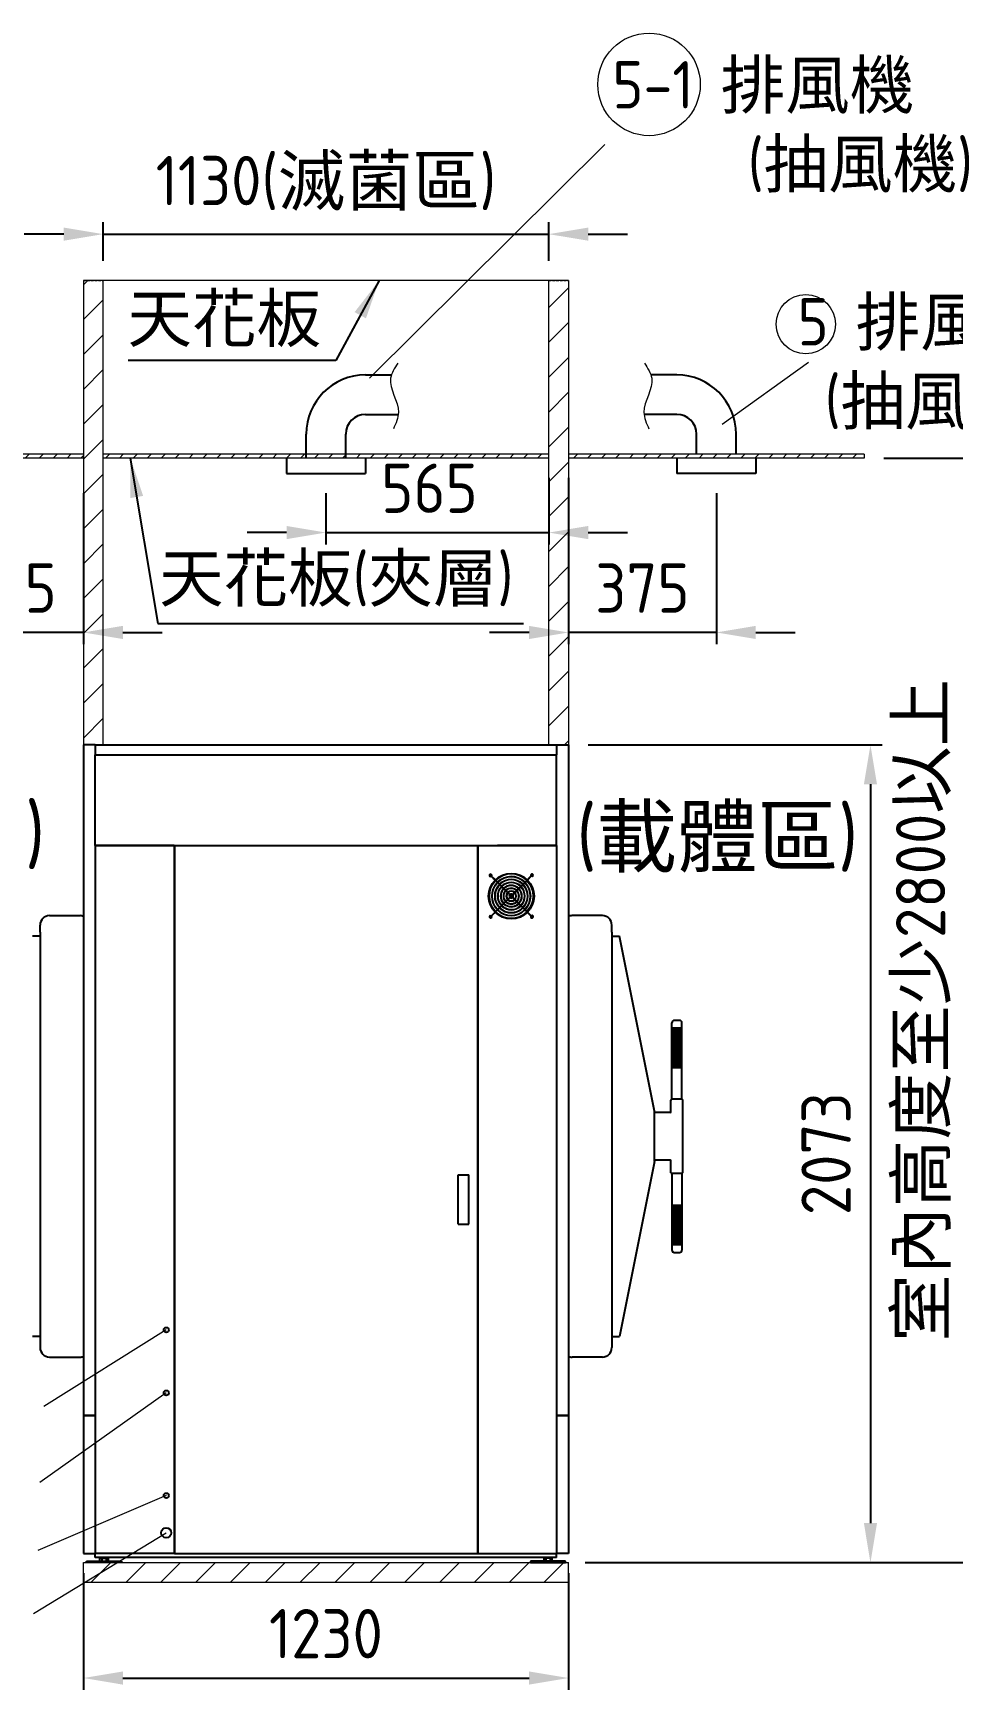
# Model space of a CAD drawing. Header units: millimetres. Extents: x 0 to 16115, y 0 to 11330.
# Drawn here: x 6203 to 8536, y 2862 to 7062 of the extents above; entities that cross this region are included whole.
import ezdxf

# ---------------------------------------------------------------- set-up
doc = ezdxf.new("R2010")
doc.units = ezdxf.units.MM
doc.header["$MEASUREMENT"] = 0
doc.linetypes.add('HIDDEN', pattern=[9.525, 6.35, -3.175])
doc.layers.get('0').update_dxf_attribs({"lineweight": 25})
for name, color, linetype, lineweight in [('D', 3, 'Continuous', 13), ('H', 2, 'HIDDEN', 15), ('S', 4, 'Continuous', 15)]:
    doc.layers.add(name, color=color, linetype=linetype, lineweight=lineweight)
doc.styles.get("Standard").update_dxf_attribs({"font": 'KAIU.TTF'})
doc.styles.add('STU25', font='isocp2.shx')
doc.dimstyles.new('STU25', dxfattribs={"dimscale": 50, "dimtxt": 2.5, "dimasz": 2, "dimexe": 0.6, "dimexo": 1, "dimgap": 1, "dimtad": 1, "dimdsep": 46, "dimtxsty": 'STU25', "dimcen": 2, "dimazin": 2, "dimtfac": 1, "dimtmove": 0, "dimatfit": 3, "dimfxl": 0, "dimtolj": 1, "dimtzin": 0, "dimarcsym": 0})
doc.dimstyles.new('STU25$7', dxfattribs={"dimscale": 50, "dimtxt": 2.5, "dimasz": 2, "dimexe": 1.25, "dimexo": 0.625, "dimgap": 1, "dimtad": 0, "dimdec": 4, "dimdsep": 46, "dimtxsty": 'STU25', "dimcen": 2.5, "dimazin": 2, "dimtfac": 1, "dimtdec": 4, "dimtmove": 0, "dimatfit": 3, "dimfxl": 0, "dimtolj": 1, "dimtzin": 0, "dimarcsym": 0})
pattern_1 = [(45, (5707.88, 20650.17), (-44.19417, 44.19417), [])]

# ---------------------------------------------------------------- blocks, each defined once
blk = doc.blocks.new('*D7')
at = {"layer": 'D', "color": 0, "lineweight": -2}
for p, q in [((8361, 5984.7), (8617.5, 5984.7)), ((8587.5, 3284.7), (8587.5, 5884.7)), ((7611, 3184.7), (8617.5, 3184.7))]:
    blk.add_line(p, q, dxfattribs=at)
at = {"layer": 'D', "color": 0}
for points in [[(8570.9, 5884.7), (8604.2, 5884.7), (8587.5, 5984.7)], [(8570.9, 3284.7), (8604.2, 3284.7), (8587.5, 3184.7)]]:
    blk.add_solid(points, dxfattribs=at)
at = {"layer": 'Defpoints', "color": 0}
for p in [(8311, 5984.7), (8587.5, 5984.7), (7561, 3184.7)]:
    blk.add_point(p, dxfattribs=at)
at = {"layer": 'D', "color": 0, "insert": (8461.2, 4584.7), "char_height": 125, "attachment_point": 5, "rotation": 90, "style": 'STU25'}
blk.add_mtext('\\A1;{\\f標楷體|b0|i0|c136|p65;室內高度至少}2800{\\f標楷體|b0|i0|c136|p65;以上}', dxfattribs=at)
blk = doc.blocks.new('*D8')
at = {"layer": 'D', "color": 0, "linetype": 'Continuous', "lineweight": -2}
for p, q in [((7561, 5934.7), (7561, 5512.7)), ((7936, 5895.6), (7936, 5512.7)), ((7461, 5542.7), (7361, 5542.7)), ((7936, 5542.7), (7561, 5542.7)), ((8036, 5542.7), (8136, 5542.7))]:
    blk.add_line(p, q, dxfattribs=at)
at = {"layer": 'D', "color": 0, "linetype": 'Continuous'}
for points in [[(7461, 5559.4), (7461, 5526), (7561, 5542.7)], [(8036, 5559.4), (8036, 5526), (7936, 5542.7)]]:
    blk.add_solid(points, dxfattribs=at)
at = {"layer": 'Defpoints', "color": 0, "linetype": 'Continuous'}
for p in [(7561, 5984.7), (7936, 5945.6), (7561, 5542.7)]:
    blk.add_point(p, dxfattribs=at)
at = {"layer": 'D', "color": 0, "linetype": 'Continuous', "insert": (7748.5, 5655.2), "char_height": 125, "attachment_point": 5, "style": 'STU25'}
blk.add_mtext('\\A1;375', dxfattribs=at)
blk = doc.blocks.new('*D10')
at = {"layer": 'D', "color": 0, "lineweight": -2}
for p, q in [((6331, 3157.7), (6331, 2862.1)), ((7561, 3157.7), (7561, 2862.1)), ((6431, 2892.1), (7461, 2892.1))]:
    blk.add_line(p, q, dxfattribs=at)
at = {"layer": 'D', "color": 0}
for points in [[(6431, 2908.8), (6431, 2875.4), (6331, 2892.1)], [(7461, 2908.8), (7461, 2875.4), (7561, 2892.1)]]:
    blk.add_solid(points, dxfattribs=at)
at = {"layer": 'Defpoints', "color": 0}
for p in [(6331, 3207.7), (7561, 3207.7), (7561, 2892.1)]:
    blk.add_point(p, dxfattribs=at)
at = {"layer": 'D', "color": 0, "insert": (6946, 3004.6), "char_height": 125, "attachment_point": 5, "style": 'STU25'}
blk.add_mtext('\\A1;1230', dxfattribs=at)
blk = doc.blocks.new('*D13')
at = {"layer": 'D', "color": 0, "lineweight": -2}
for p, q in [((7511, 5934.7), (7511, 5765.9)), ((6946, 5895.6), (6946, 5765.9)), ((6846, 5795.9), (6746, 5795.9)), ((6946, 5795.9), (7511, 5795.9)), ((7611, 5795.9), (7711, 5795.9))]:
    blk.add_line(p, q, dxfattribs=at)
at = {"layer": 'D', "color": 0}
for points in [[(6846, 5812.6), (6846, 5779.2), (6946, 5795.9)], [(7611, 5812.6), (7611, 5779.2), (7511, 5795.9)]]:
    blk.add_solid(points, dxfattribs=at)
at = {"layer": 'Defpoints', "color": 0}
for p in [(7511, 5984.7), (6946, 5945.6), (7511, 5795.9)]:
    blk.add_point(p, dxfattribs=at)
at = {"layer": 'D', "color": 0, "insert": (7208.4, 5908.4), "char_height": 125, "attachment_point": 5, "style": 'STU25'}
blk.add_mtext('\\A1;565', dxfattribs=at)
blk = doc.blocks.new('*D14')
at = {"layer": 'D', "color": 0, "lineweight": -2}
for p, q in [((6281, 6552.4), (6181, 6552.4)), ((6381, 6484.7), (6381, 6582.4)), ((6381, 6552.4), (7511, 6552.4)), ((7511, 6484.7), (7511, 6582.4)), ((7611, 6552.4), (7711, 6552.4))]:
    blk.add_line(p, q, dxfattribs=at)
at = {"layer": 'D', "color": 0}
for points in [[(6281, 6569.1), (6281, 6535.8), (6381, 6552.4)], [(7611, 6569.1), (7611, 6535.8), (7511, 6552.4)]]:
    blk.add_solid(points, dxfattribs=at)
at = {"layer": 'Defpoints', "color": 0}
for p in [(7511, 6552.4), (6381, 6434.7), (7511, 6434.7)]:
    blk.add_point(p, dxfattribs=at)
at = {"layer": 'D', "color": 0, "insert": (6946, 6681.2), "char_height": 125, "attachment_point": 5, "style": 'STU25'}
blk.add_mtext('\\A1;1130({\\f標楷體|b0|i0|c136|p65;滅菌區})', dxfattribs=at)
blk = doc.blocks.new('*D16')
at = {"layer": 'D', "color": 0, "lineweight": -2}
for p, q in [((7611, 5257.7), (8356.8, 5257.7)), ((8326.8, 5157.7), (8326.8, 3284.7)), ((7603.5, 3184.7), (8356.8, 3184.7))]:
    blk.add_line(p, q, dxfattribs=at)
at = {"layer": 'D', "color": 0}
for points in [[(8310.2, 5157.7), (8343.5, 5157.7), (8326.8, 5257.7)], [(8310.2, 3284.7), (8343.5, 3284.7), (8326.8, 3184.7)]]:
    blk.add_solid(points, dxfattribs=at)
at = {"layer": 'Defpoints', "color": 0}
for p in [(7561, 5257.7), (7553.5, 3184.7), (8326.8, 3184.7)]:
    blk.add_point(p, dxfattribs=at)
at = {"layer": 'D', "color": 0, "insert": (8214.3, 4221.2), "char_height": 125, "attachment_point": 5, "rotation": 90, "style": 'STU25'}
blk.add_mtext('\\A1;2073', dxfattribs=at)
blk = doc.blocks.new('*D17')
at = {"layer": 'D', "color": 0, "linetype": 'Continuous', "lineweight": -2}
for p, q in [((5956, 5895.6), (5956, 5512.7)), ((6331, 5895.6), (6331, 5512.7)), ((5856, 5542.7), (5756, 5542.7)), ((6331, 5542.7), (5956, 5542.7)), ((6431, 5542.7), (6531, 5542.7))]:
    blk.add_line(p, q, dxfattribs=at)
at = {"layer": 'D', "color": 0, "linetype": 'Continuous'}
for points in [[(5856, 5559.4), (5856, 5526), (5956, 5542.7)], [(6431, 5559.4), (6431, 5526), (6331, 5542.7)]]:
    blk.add_solid(points, dxfattribs=at)
at = {"layer": 'Defpoints', "color": 0, "linetype": 'Continuous'}
for p in [(5956, 5945.6), (6331, 5945.6), (5956, 5542.7)]:
    blk.add_point(p, dxfattribs=at)
at = {"layer": 'D', "color": 0, "linetype": 'Continuous', "insert": (6143.5, 5655.2), "char_height": 125, "attachment_point": 5, "style": 'STU25'}
blk.add_mtext('\\A1;375', dxfattribs=at)

msp = doc.modelspace()

# ---------------------------------------------------------------- hatches: boundary and pattern name
at = {"layer": 'H', "ltscale": 5}
h = msp.add_hatch(dxfattribs=at)
h.set_pattern_fill('ANSI31', color=256, scale=500, style=0)
h.set_pattern_definition(pattern_1)
h.paths.add_polyline_path([(6331.014, 5257.746), (6381.014, 5257.746), (6381.014, 6434.746), (6331.014, 6434.746)])
edge = h.paths.add_edge_path()
edge.add_line((6361.014, 5257.746), (6331.014, 5257.746))
h = msp.add_hatch(dxfattribs=at)
h.set_pattern_fill('ANSI31', color=256, scale=500, style=0)
h.set_pattern_definition(pattern_1)
h.paths.add_polyline_path([(7511.014, 5257.746), (7561.014, 5257.746), (7561.014, 6434.746), (7511.014, 6434.746)])
edge = h.paths.add_edge_path()
edge.add_line((7531.014, 5257.746), (7561.014, 5257.746))
at = {"layer": 'H'}
h = msp.add_hatch(dxfattribs=at)
h.set_pattern_fill('ANSI31', color=256, scale=200, style=0)
h.set_pattern_definition([(45, (224591.924, 24317.516), (-17.6776695, 17.6776695), [])])
h.paths.add_polyline_path([(6331.014, 5994.746), (5581.014, 5994.746), (5581.014, 5984.746), (6331.014, 5984.746)])
h = msp.add_hatch(dxfattribs=at)
h.set_pattern_fill('ANSI31', color=256, scale=200, style=0)
h.set_pattern_definition([(45, (5707.882, 20650.17), (-17.67767, 17.67767), [])])
h.paths.add_polyline_path([(7511.014, 5994.746), (6381.014, 5994.746), (6381.014, 5984.746), (7511.014, 5984.746)])
h = msp.add_hatch(dxfattribs=at)
h.set_pattern_fill('ANSI31', color=256, scale=200, style=0)
h.set_pattern_definition([(45, (224921.924, 24317.516), (-17.6776695, 17.6776695), [])])
h.paths.add_polyline_path([(7561.014, 5994.746), (8311.014, 5994.746), (8311.014, 5984.746), (7561.014, 5984.746)])
at = {"layer": 'H', "ltscale": 5}
h = msp.add_hatch(dxfattribs=at)
h.set_pattern_fill('ANSI31', color=256, scale=500, style=0)
h.set_pattern_definition([(45, (224522.61, 11472.82), (-44.194174, 44.194174), [])])
h.paths.add_polyline_path([(7561.014, 3134.746), (7561.014, 3184.746), (6331.015, 3184.746), (6331.015, 3134.746)])

# ---------------------------------------------------------------- linework, layer by layer
at = {"linetype": 'Continuous'}
for p, q in [((7046.014, 6195.494), (7111.935, 6195.494)), ((7836.014, 6195.494), (7770.094, 6195.494)), ((7046.014, 6095.494), (7129.309, 6095.494)), ((7836.014, 6095.494), (7752.72, 6095.494)), ((6896.014, 5984.746), (6896.014, 6045.494)), ((6996.014, 5984.746), (6996.014, 6045.494)), ((7886.014, 5994.746), (7886.014, 6045.494)), ((7986.014, 5994.746), (7986.014, 6045.494)), ((6846.014, 5984.746), (6846.014, 5945.603)), ((7046.014, 5984.746), (7046.014, 5945.603)), ((7836.014, 5984.746), (7836.014, 5945.603)), ((8036.014, 5984.746), (8036.014, 5945.603)), ((6846.014, 5945.603), (7046.014, 5945.603)), ((8036.014, 5945.603), (7836.014, 5945.603))]:
    msp.add_line(p, q, dxfattribs=at)
for p, q in [((6331.014, 5257.746), (6331.014, 3557.746)), ((6361.014, 5257.746), (6331.014, 5257.746)), ((6361.014, 5257.746), (7531.014, 5257.746)), ((6361.014, 5257.746), (6361.014, 5232.746)), ((7531.014, 5257.746), (7531.014, 5232.746)), ((7531.014, 5257.746), (7561.014, 5257.746)), ((7561.014, 5257.746), (7561.014, 3557.746)), ((6361.014, 5232.746), (7531.014, 5232.746)), ((6361.014, 5002.746), (6361.014, 5232.746)), ((7531.014, 5002.746), (7531.014, 5232.746)), ((6361.014, 5002.746), (6361.014, 3207.746)), ((6561.014, 5002.746), (6361.014, 5002.746)), ((6361.014, 5002.746), (7531.014, 5002.746)), ((6561.014, 5002.746), (6561.014, 3207.746)), ((6562.014, 5002.746), (6562.014, 3207.746)), ((6562.014, 5002.746), (7330.014, 5002.746)), ((7330.014, 5002.746), (7330.014, 3207.746)), ((7331.014, 5002.746), (7331.014, 3207.746)), ((7331.014, 5002.746), (7531.014, 5002.746)), ((7531.014, 5002.746), (7381.014, 5002.746)), ((7531.014, 5002.746), (7531.014, 3207.746)), ((6221.014, 4782.746), (6221.014, 4800.746)), ((6245.014, 4824.746), (6322.014, 4824.746)), ((7647.014, 4824.746), (7570.014, 4824.746)), ((7671.014, 4782.746), (7671.014, 4800.746)), ((6221.014, 4772.746), (6202.014, 4772.746)), ((6221.014, 4782.746), (6221.014, 3729.746)), ((7671.014, 4782.746), (7671.014, 3729.746)), ((7671.014, 4772.746), (7690.014, 4772.746)), ((7779.014, 4329.246), (7690.014, 4772.746)), ((7823.314, 4359.352), (7823.314, 4553.352)), ((7838.291, 4539.352), (7823.314, 4524.375)), ((7840.291, 4539.352), (7823.314, 4522.375)), ((7848.714, 4539.352), (7823.314, 4539.352)), ((7836.291, 4539.352), (7823.314, 4526.375)), ((7832.291, 4539.352), (7823.314, 4530.375)), ((7834.291, 4539.352), (7823.314, 4528.375)), ((7848.291, 4539.352), (7823.314, 4514.375)), ((7842.291, 4539.352), (7823.314, 4520.375)), ((7844.291, 4539.352), (7823.314, 4518.375)), ((7846.291, 4539.352), (7823.314, 4516.375)), ((7828.291, 4539.352), (7823.314, 4534.375)), ((7826.291, 4539.352), (7823.314, 4536.375)), ((7824.291, 4539.352), (7823.314, 4538.375)), ((7830.291, 4539.352), (7823.314, 4532.375)), ((7848.714, 4513.539), (7823.314, 4538.939)), ((7848.714, 4537.775), (7823.314, 4512.375)), ((7848.714, 4511.539), (7823.314, 4536.939)), ((7848.714, 4515.539), (7824.9, 4539.352)), ((7848.714, 4517.539), (7826.9, 4539.352)), ((7848.714, 4519.539), (7828.9, 4539.352)), ((7842.714, 4559.352), (7829.314, 4559.352)), ((7848.714, 4521.539), (7830.9, 4539.352)), ((7848.714, 4523.539), (7832.9, 4539.352)), ((7848.714, 4525.539), (7834.9, 4539.352)), ((7848.714, 4527.539), (7836.9, 4539.352)), ((7848.714, 4529.539), (7838.9, 4539.352)), ((7848.714, 4531.539), (7840.9, 4539.352)), ((7848.714, 4533.539), (7842.9, 4539.352)), ((7848.714, 4535.539), (7844.9, 4539.352)), ((7848.714, 4537.539), (7846.9, 4539.352)), ((7848.714, 4359.352), (7848.714, 4553.352)), ((7848.714, 4535.775), (7823.314, 4510.375)), ((7848.714, 4509.539), (7823.314, 4534.939)), ((7848.714, 4533.775), (7823.314, 4508.375)), ((7848.714, 4507.539), (7823.314, 4532.939)), ((7848.714, 4531.775), (7823.314, 4506.375)), ((7848.714, 4505.539), (7823.314, 4530.939)), ((7848.714, 4529.775), (7823.314, 4504.375)), ((7848.714, 4503.539), (7823.314, 4528.939)), ((7848.714, 4527.775), (7823.314, 4502.375)), ((7848.714, 4501.539), (7823.314, 4526.939)), ((7848.714, 4525.775), (7823.314, 4500.375)), ((7848.714, 4499.539), (7823.314, 4524.939)), ((7848.714, 4523.775), (7823.314, 4498.375)), ((7848.714, 4497.539), (7823.314, 4522.939)), ((7848.714, 4521.775), (7823.314, 4496.375)), ((7848.714, 4495.539), (7823.314, 4520.939)), ((7848.714, 4519.775), (7823.314, 4494.375)), ((7848.714, 4493.539), (7823.314, 4518.939)), ((7848.714, 4517.775), (7823.314, 4492.375)), ((7848.714, 4491.539), (7823.314, 4516.939)), ((7848.714, 4515.775), (7823.314, 4490.375)), ((7848.714, 4489.539), (7823.314, 4514.939)), ((7848.714, 4513.775), (7823.314, 4488.375)), ((7848.714, 4487.539), (7823.314, 4512.939)), ((7848.714, 4511.775), (7823.314, 4486.375)), ((7848.714, 4485.539), (7823.314, 4510.939)), ((7848.714, 4509.775), (7823.314, 4484.375)), ((7848.714, 4483.539), (7823.314, 4508.939)), ((7848.714, 4507.775), (7823.314, 4482.375)), ((7848.714, 4481.539), (7823.314, 4506.939)), ((7848.714, 4505.775), (7823.314, 4480.375)), ((7848.714, 4479.539), (7823.314, 4504.939)), ((7848.714, 4503.775), (7823.314, 4478.375)), ((7848.714, 4477.539), (7823.314, 4502.939)), ((7848.714, 4501.775), (7823.314, 4476.375)), ((7848.714, 4475.539), (7823.314, 4500.939)), ((7848.714, 4499.775), (7823.314, 4474.375)), ((7848.714, 4473.539), (7823.314, 4498.939)), ((7848.714, 4497.775), (7823.314, 4472.375)), ((7848.714, 4471.539), (7823.314, 4496.939)), ((7848.714, 4495.775), (7823.314, 4470.375)), ((7848.714, 4469.539), (7823.314, 4494.939)), ((7848.714, 4493.775), (7823.314, 4468.375)), ((7848.714, 4467.539), (7823.314, 4492.939)), ((7848.714, 4491.775), (7823.314, 4466.375)), ((7848.714, 4465.539), (7823.314, 4490.939)), ((7848.714, 4489.775), (7823.314, 4464.375)), ((7848.714, 4463.539), (7823.314, 4488.939)), ((7848.714, 4487.775), (7823.314, 4462.375)), ((7848.714, 4461.539), (7823.314, 4486.939)), ((7848.714, 4485.775), (7823.314, 4460.375)), ((7848.714, 4459.539), (7823.314, 4484.939)), ((7848.714, 4483.775), (7823.314, 4458.375)), ((7848.714, 4457.539), (7823.314, 4482.939)), ((7848.714, 4481.775), (7823.314, 4456.375)), ((7848.714, 4455.539), (7823.314, 4480.939)), ((7848.714, 4479.775), (7823.314, 4454.375)), ((7848.714, 4453.539), (7823.314, 4478.939)), ((7848.714, 4477.775), (7823.314, 4452.375)), ((7848.714, 4451.539), (7823.314, 4476.939)), ((7848.714, 4475.775), (7823.314, 4450.375)), ((7848.714, 4449.539), (7823.314, 4474.939)), ((7848.714, 4473.775), (7823.314, 4448.375)), ((7848.714, 4447.539), (7823.314, 4472.939)), ((7848.714, 4471.775), (7823.314, 4446.375)), ((7848.714, 4445.539), (7823.314, 4470.939)), ((7848.714, 4469.775), (7823.314, 4444.375)), ((7848.714, 4443.539), (7823.314, 4468.939)), ((7848.714, 4467.775), (7823.314, 4442.375)), ((7848.714, 4441.539), (7823.314, 4466.939)), ((7848.714, 4465.775), (7823.314, 4440.375)), ((7848.714, 4439.539), (7823.314, 4464.939)), ((7846.9, 4439.352), (7823.314, 4462.939)), ((7844.9, 4439.352), (7823.314, 4460.939)), ((7842.9, 4439.352), (7823.314, 4458.939)), ((7840.9, 4439.352), (7823.314, 4456.939)), ((7838.9, 4439.352), (7823.314, 4454.939)), ((7836.9, 4439.352), (7823.314, 4452.939)), ((7848.714, 4463.775), (7824.291, 4439.352)), ((7848.714, 4461.775), (7826.291, 4439.352)), ((7848.714, 4459.775), (7828.291, 4439.352)), ((7848.714, 4457.775), (7830.291, 4439.352)), ((7848.714, 4455.775), (7832.291, 4439.352)), ((7848.714, 4453.775), (7834.291, 4439.352)), ((7834.9, 4439.352), (7823.314, 4450.939)), ((7832.9, 4439.352), (7823.314, 4448.939)), ((7830.9, 4439.352), (7823.314, 4446.939)), ((7828.9, 4439.352), (7823.314, 4444.939)), ((7826.9, 4439.352), (7823.314, 4442.939)), ((7824.9, 4439.352), (7823.314, 4440.939)), ((7848.714, 4439.352), (7823.314, 4439.352)), ((7848.714, 4451.775), (7836.291, 4439.352)), ((7848.714, 4449.775), (7838.291, 4439.352)), ((7848.714, 4447.775), (7840.291, 4439.352)), ((7848.714, 4445.775), (7842.291, 4439.352)), ((7848.714, 4443.775), (7844.291, 4439.352)), ((7848.714, 4441.775), (7846.291, 4439.352)), ((7779.014, 4201.246), (7779.014, 4329.246)), ((7821.014, 4327.746), (7821.014, 4357.352)), ((7849.014, 4359.352), (7823.014, 4359.352)), ((7851.014, 4173.14), (7851.014, 4357.352)), ((7819.014, 4325.746), (7779.014, 4325.746)), ((7779.014, 4201.246), (7690.014, 3757.746)), ((7819.014, 4204.746), (7779.014, 4204.746)), ((7821.014, 4173.14), (7821.014, 4202.746)), ((7281.014, 4042.746), (7281.014, 4167.746)), ((7281.014, 4167.746), (7308.014, 4167.746)), ((7308.014, 4042.746), (7308.014, 4167.746)), ((7849.014, 4171.14), (7823.014, 4171.14)), ((7823.314, 4171.14), (7823.314, 3977.14)), ((7848.714, 4171.14), (7848.714, 3977.14)), ((7823.314, 4078.717), (7835.736, 4091.14)), ((7823.314, 4080.717), (7833.736, 4091.14)), ((7823.314, 4082.717), (7831.736, 4091.14)), ((7823.314, 4091.14), (7848.714, 4091.14)), ((7823.314, 4066.717), (7847.736, 4091.14)), ((7823.314, 4068.717), (7845.736, 4091.14)), ((7823.314, 4070.717), (7843.736, 4091.14)), ((7823.314, 4072.717), (7841.736, 4091.14)), ((7823.314, 4074.717), (7839.736, 4091.14)), ((7823.314, 4076.717), (7837.736, 4091.14)), ((7823.314, 4088.717), (7825.736, 4091.14)), ((7823.314, 4084.717), (7829.736, 4091.14)), ((7823.314, 4086.717), (7827.736, 4091.14)), ((7823.314, 4090.953), (7848.714, 4065.553)), ((7823.314, 4064.717), (7848.714, 4090.117)), ((7823.314, 4088.953), (7848.714, 4063.553)), ((7823.314, 4062.717), (7848.714, 4088.117)), ((7823.314, 4086.953), (7848.714, 4061.553)), ((7823.314, 4060.717), (7848.714, 4086.117)), ((7823.314, 4084.953), (7848.714, 4059.553)), ((7823.314, 4058.717), (7848.714, 4084.117)), ((7823.314, 4082.953), (7848.714, 4057.553)), ((7823.314, 4056.717), (7848.714, 4082.117)), ((7823.314, 4080.953), (7848.714, 4055.553)), ((7823.314, 4054.717), (7848.714, 4080.117)), ((7823.314, 4078.953), (7848.714, 4053.553)), ((7823.314, 4052.717), (7848.714, 4078.117)), ((7823.314, 4076.953), (7848.714, 4051.553)), ((7823.314, 4050.717), (7848.714, 4076.117)), ((7823.314, 4074.953), (7848.714, 4049.553)), ((7823.314, 4048.717), (7848.714, 4074.117)), ((7825.127, 4091.14), (7848.714, 4067.553)), ((7827.127, 4091.14), (7848.714, 4069.553)), ((7829.127, 4091.14), (7848.714, 4071.553)), ((7831.127, 4091.14), (7848.714, 4073.553)), ((7833.127, 4091.14), (7848.714, 4075.553)), ((7835.127, 4091.14), (7848.714, 4077.553)), ((7837.127, 4091.14), (7848.714, 4079.553)), ((7839.127, 4091.14), (7848.714, 4081.553)), ((7841.127, 4091.14), (7848.714, 4083.553)), ((7843.127, 4091.14), (7848.714, 4085.553)), ((7845.127, 4091.14), (7848.714, 4087.553)), ((7847.127, 4091.14), (7848.714, 4089.553)), ((7281.014, 4042.746), (7308.014, 4042.746)), ((7823.314, 4072.953), (7848.714, 4047.553)), ((7823.314, 4046.717), (7848.714, 4072.117)), ((7823.314, 4070.953), (7848.714, 4045.553)), ((7823.314, 4044.717), (7848.714, 4070.117)), ((7823.314, 4068.953), (7848.714, 4043.553)), ((7823.314, 4042.717), (7848.714, 4068.117)), ((7823.314, 4066.953), (7848.714, 4041.553)), ((7823.314, 4040.717), (7848.714, 4066.117)), ((7823.314, 4064.953), (7848.714, 4039.553)), ((7823.314, 4038.717), (7848.714, 4064.117)), ((7823.314, 4062.953), (7848.714, 4037.553)), ((7823.314, 4036.717), (7848.714, 4062.117)), ((7823.314, 4060.953), (7848.714, 4035.553)), ((7823.314, 4034.717), (7848.714, 4060.117)), ((7823.314, 4058.953), (7848.714, 4033.553)), ((7823.314, 4032.717), (7848.714, 4058.117)), ((7823.314, 4056.953), (7848.714, 4031.553)), ((7823.314, 4030.717), (7848.714, 4056.117)), ((7823.314, 4054.953), (7848.714, 4029.553)), ((7823.314, 4028.717), (7848.714, 4054.117)), ((7823.314, 4052.953), (7848.714, 4027.553)), ((7823.314, 4026.717), (7848.714, 4052.117)), ((7823.314, 4050.953), (7848.714, 4025.553)), ((7823.314, 4024.717), (7848.714, 4050.117)), ((7823.314, 4048.953), (7848.714, 4023.553)), ((7823.314, 4022.717), (7848.714, 4048.117)), ((7823.314, 4046.953), (7848.714, 4021.553)), ((7823.314, 4020.717), (7848.714, 4046.117)), ((7823.314, 4044.953), (7848.714, 4019.553)), ((7823.314, 4018.717), (7848.714, 4044.117)), ((7823.314, 4042.953), (7848.714, 4017.553)), ((7823.314, 4016.717), (7848.714, 4042.117)), ((7823.314, 4040.953), (7848.714, 4015.553)), ((7823.314, 4014.717), (7848.714, 4040.117)), ((7823.314, 4038.953), (7848.714, 4013.553)), ((7823.314, 4012.717), (7848.714, 4038.117)), ((7823.314, 4036.953), (7848.714, 4011.553)), ((7823.314, 4010.717), (7848.714, 4036.117)), ((7823.314, 4034.953), (7848.714, 4009.553)), ((7823.314, 4008.717), (7848.714, 4034.117)), ((7823.314, 4032.953), (7848.714, 4007.553)), ((7823.314, 4006.717), (7848.714, 4032.117)), ((7823.314, 4030.953), (7848.714, 4005.553)), ((7823.314, 4004.717), (7848.714, 4030.117)), ((7823.314, 4028.953), (7848.714, 4003.553)), ((7823.314, 4002.717), (7848.714, 4028.117)), ((7823.314, 4026.953), (7848.714, 4001.553)), ((7823.314, 4000.717), (7848.714, 4026.117)), ((7823.314, 4024.953), (7848.714, 3999.553)), ((7823.314, 3998.717), (7848.714, 4024.117)), ((7823.314, 4022.953), (7848.714, 3997.553)), ((7823.314, 3996.717), (7848.714, 4022.117)), ((7823.314, 4020.953), (7848.714, 3995.553)), ((7823.314, 3994.717), (7848.714, 4020.117)), ((7823.314, 4018.953), (7848.714, 3993.553)), ((7823.314, 3992.717), (7848.714, 4018.117)), ((7823.314, 4016.953), (7848.714, 3991.553)), ((7823.314, 4014.953), (7847.127, 3991.14)), ((7823.314, 4012.953), (7845.127, 3991.14)), ((7823.314, 4010.953), (7843.127, 3991.14)), ((7823.314, 4008.953), (7841.127, 3991.14)), ((7823.314, 4006.953), (7839.127, 3991.14)), ((7823.314, 4004.953), (7837.127, 3991.14)), ((7823.314, 4002.953), (7835.127, 3991.14)), ((7823.314, 4000.953), (7833.127, 3991.14)), ((7823.314, 3998.953), (7831.127, 3991.14)), ((7823.314, 3996.953), (7829.127, 3991.14)), ((7823.314, 3994.953), (7827.127, 3991.14)), ((7823.314, 3992.953), (7825.127, 3991.14)), ((7823.314, 3991.14), (7848.714, 3991.14)), ((7823.736, 3991.14), (7848.714, 4016.117)), ((7825.736, 3991.14), (7848.714, 4014.117)), ((7827.736, 3991.14), (7848.714, 4012.117)), ((7829.736, 3991.14), (7848.714, 4010.117)), ((7831.736, 3991.14), (7848.714, 4008.117)), ((7833.736, 3991.14), (7848.714, 4006.117)), ((7835.736, 3991.14), (7848.714, 4004.117)), ((7837.736, 3991.14), (7848.714, 4002.117)), ((7839.736, 3991.14), (7848.714, 4000.117)), ((7841.736, 3991.14), (7848.714, 3998.117)), ((7843.736, 3991.14), (7848.714, 3996.117)), ((7845.736, 3991.14), (7848.714, 3994.117)), ((7847.736, 3991.14), (7848.714, 3992.117)), ((7829.314, 3971.14), (7842.714, 3971.14)), ((6221.014, 3757.746), (6202.014, 3757.746)), ((7671.014, 3757.746), (7690.014, 3757.746)), ((6245.014, 3705.746), (6322.014, 3705.746)), ((7647.014, 3705.746), (7570.014, 3705.746)), ((6331.014, 3557.746), (6361.014, 3557.746)), ((6331.014, 3557.746), (6331.014, 3207.746)), ((6361.014, 3557.746), (6331.014, 3557.746)), ((7561.014, 3557.746), (7531.014, 3557.746)), ((7531.014, 3557.746), (7561.014, 3557.746)), ((7561.014, 3557.746), (7561.014, 3207.746)), ((6331.014, 3207.746), (6361.014, 3207.746)), ((6361.014, 3197.746), (6361.014, 3207.746)), ((6561.014, 3207.746), (6361.014, 3207.746)), ((7531.014, 3197.746), (6361.014, 3197.746)), ((6372.618, 3195.746), (6393.403, 3195.746)), ((6372.618, 3188.746), (6372.618, 3195.746)), ((6377.814, 3195.746), (6377.814, 3197.746)), ((6377.814, 3195.746), (6377.814, 3188.746)), ((6388.207, 3195.746), (6388.207, 3197.746)), ((6388.207, 3195.746), (6388.207, 3188.746)), ((6393.403, 3195.746), (6393.403, 3188.746)), ((6562.014, 3207.746), (7330.014, 3207.746)), ((7331.014, 3207.746), (7531.014, 3207.746)), ((7498.626, 3195.746), (7498.626, 3188.746)), ((7519.411, 3195.746), (7498.626, 3195.746)), ((7503.822, 3195.746), (7503.822, 3197.746)), ((7503.822, 3195.746), (7503.822, 3188.746)), ((7514.214, 3195.746), (7514.214, 3197.746)), ((7514.214, 3195.746), (7514.214, 3188.746)), ((7519.411, 3188.746), (7519.411, 3195.746)), ((7531.014, 3197.746), (7531.014, 3207.746)), ((7561.014, 3207.746), (7531.014, 3207.746)), ((6338.511, 3188.746), (6427.511, 3188.746)), ((6338.511, 3184.746), (6338.511, 3188.746)), ((6427.511, 3184.746), (6338.511, 3184.746)), ((6427.511, 3188.746), (6427.511, 3184.746)), ((7464.518, 3188.746), (7464.518, 3184.746)), ((7553.518, 3188.746), (7464.518, 3188.746)), ((7464.518, 3184.746), (7553.518, 3184.746)), ((7553.518, 3184.746), (7553.518, 3188.746))]:
    msp.add_line(p, q)
at = {"lineweight": 15}
for p, q in [((7365.547, 4923.626), (7363.669, 4924.296)), ((7367.205, 4927.247), (7365.794, 4925.836)), ((7369.318, 4921.872), (7366.679, 4924.51)), ((7366.816, 4922.52), (7366.679, 4924.51)), ((7366.816, 4922.52), (7369.455, 4919.882)), ((7369.455, 4919.882), (7369.318, 4921.872)), ((7370.205, 4919.137), (7373.156, 4916.203)), ((7373.23, 4917.978), (7370.281, 4920.909)), ((7413.001, 4878.212), (7373.983, 4917.23)), ((7374.119, 4915.24), (7413.137, 4876.222)), ((7456.768, 4916.504), (7417.75, 4877.486)), ((7419.671, 4876.949), (7458.689, 4915.967)), ((7460.625, 4920.379), (7457.692, 4917.428)), ((7459.473, 4916.755), (7462.406, 4919.706)), ((7464.048, 4923.807), (7461.409, 4921.167)), ((7463.331, 4920.631), (7461.409, 4921.167)), ((7463.331, 4920.631), (7465.969, 4923.271)), ((7465.969, 4923.271), (7464.048, 4923.807)), ((7466.084, 4926.451), (7464.824, 4924.905)), ((7468.34, 4924.595), (7469.75, 4923.185)), ((7457.997, 4833.518), (7418.979, 4872.536)), ((7372.311, 4831.739), (7369.378, 4828.788)), ((7371.15, 4828.712), (7374.084, 4831.663)), ((7412.074, 4871.507), (7373.056, 4832.489)), ((7375.046, 4832.626), (7414.064, 4871.644)), ((7418.442, 4870.615), (7457.46, 4831.597)), ((7458.249, 4830.812), (7461.2, 4827.879)), ((7461.873, 4829.66), (7458.922, 4832.594)), ((7368.415, 4827.825), (7365.776, 4825.185)), ((7367.766, 4825.322), (7370.405, 4827.962)), ((7462.125, 4826.955), (7464.764, 4824.317)), ((7465.301, 4826.238), (7462.661, 4828.877))]:
    msp.add_line(p, q, dxfattribs=at)
at = {"lineweight": 15, "flags": 128}
for points in [[(7370.282, 4920.909), (7369.797, 4921.393), (7369.318, 4921.872)], [(7369.455, 4919.882), (7369.881, 4919.458), (7370.207, 4919.135)], [(7370.205, 4919.137), (7370.044, 4919.367), (7369.913, 4919.698), (7369.833, 4920.078), (7369.815, 4920.45), (7369.862, 4920.756), (7369.968, 4920.951), (7370.115, 4921.005), (7370.281, 4920.909)], [(7373.156, 4916.203), (7372.995, 4916.434), (7372.865, 4916.765), (7372.784, 4917.145), (7372.766, 4917.516), (7372.813, 4917.823), (7372.919, 4918.018), (7373.066, 4918.071), (7373.23, 4917.978)], [(7373.156, 4916.203), (7373.641, 4915.719), (7374.119, 4915.24)], [(7373.983, 4917.23), (7373.557, 4917.654), (7373.231, 4917.977)], [(7374.119, 4915.24), (7374.114, 4915.316), (7374.099, 4915.532), (7374.077, 4915.854), (7374.051, 4916.235), (7374.025, 4916.616), (7374.003, 4916.939), (7373.988, 4917.155), (7373.983, 4917.23), (7373.983, 4917.23)], [(7457.692, 4917.428), (7457.237, 4916.972), (7456.768, 4916.504)], [(7458.689, 4915.967), (7458.616, 4915.987), (7458.408, 4916.046), (7458.096, 4916.133), (7457.729, 4916.235), (7457.361, 4916.338), (7457.049, 4916.425), (7456.841, 4916.483), (7456.768, 4916.504), (7456.768, 4916.504)], [(7459.473, 4916.755), (7459.569, 4916.944), (7459.514, 4917.156), (7459.318, 4917.358), (7459.01, 4917.52), (7458.637, 4917.616), (7458.255, 4917.633), (7457.924, 4917.567), (7457.692, 4917.429), (7457.685, 4917.421)], [(7458.689, 4915.967), (7459.123, 4916.402), (7459.474, 4916.756)], [(7461.409, 4921.167), (7460.976, 4920.733), (7460.625, 4920.379)], [(7462.406, 4919.706), (7462.502, 4919.895), (7462.448, 4920.107), (7462.251, 4920.31), (7461.943, 4920.471), (7461.57, 4920.567), (7461.188, 4920.584), (7460.857, 4920.518), (7460.626, 4920.38), (7460.625, 4920.379)], [(7462.407, 4919.706), (7462.862, 4920.162), (7463.331, 4920.631)], [(7413.137, 4876.222), (7413.132, 4876.298), (7413.117, 4876.514), (7413.095, 4876.837), (7413.069, 4877.217), (7413.043, 4877.598), (7413.021, 4877.921), (7413.006, 4878.137), (7413.001, 4878.212), (7413.001, 4878.212)], [(7419.671, 4876.949), (7419.598, 4876.969), (7419.39, 4877.028), (7419.078, 4877.115), (7418.711, 4877.217), (7418.343, 4877.32), (7418.032, 4877.407), (7417.823, 4877.465), (7417.75, 4877.486), (7417.75, 4877.486)], [(7418.979, 4872.536), (7418.959, 4872.463), (7418.901, 4872.255), (7418.813, 4871.943), (7418.711, 4871.575), (7418.608, 4871.208), (7418.521, 4870.896), (7418.463, 4870.688), (7418.442, 4870.615), (7418.442, 4870.615)], [(7372.311, 4831.739), (7372.215, 4831.573), (7372.268, 4831.425), (7372.463, 4831.32), (7372.77, 4831.273), (7373.141, 4831.291), (7373.521, 4831.371), (7373.852, 4831.502), (7374.083, 4831.663), (7374.096, 4831.677)], [(7373.056, 4832.489), (7372.632, 4832.064), (7372.309, 4831.737)], [(7373.056, 4832.489), (7373.132, 4832.494), (7373.347, 4832.509), (7373.67, 4832.531), (7374.051, 4832.557), (7374.432, 4832.584), (7374.754, 4832.606), (7374.97, 4832.62), (7375.046, 4832.626)], [(7374.083, 4831.663), (7374.567, 4832.147), (7375.046, 4832.626)], [(7412.074, 4871.507), (7412.149, 4871.512), (7412.365, 4871.527), (7412.688, 4871.549), (7413.069, 4871.575), (7413.45, 4871.601), (7413.772, 4871.624), (7413.988, 4871.638), (7414.064, 4871.644), (7414.064, 4871.644)], [(7457.997, 4833.518), (7457.977, 4833.445), (7457.918, 4833.237), (7457.831, 4832.925), (7457.729, 4832.557), (7457.626, 4832.19), (7457.539, 4831.878), (7457.481, 4831.67), (7457.46, 4831.597), (7457.46, 4831.597)], [(7457.46, 4831.597), (7457.895, 4831.163), (7458.249, 4830.812)], [(7458.922, 4832.594), (7458.466, 4833.049), (7457.997, 4833.518)], [(7458.922, 4832.594), (7459.06, 4832.362), (7459.126, 4832.031), (7459.11, 4831.649), (7459.013, 4831.276), (7458.852, 4830.968), (7458.65, 4830.772), (7458.438, 4830.717), (7458.249, 4830.812)], [(7365.776, 4825.185), (7365.852, 4825.191), (7366.068, 4825.205), (7366.39, 4825.228), (7366.771, 4825.254), (7367.152, 4825.28), (7367.475, 4825.302), (7367.69, 4825.317), (7367.766, 4825.322), (7367.766, 4825.322)], [(7365.99, 4822.175), (7366.015, 4822.247), (7366.088, 4822.45), (7366.197, 4822.755), (7366.325, 4823.114), (7366.453, 4823.474), (7366.562, 4823.779), (7366.635, 4823.982), (7366.661, 4824.054), (7366.661, 4824.054)], [(7369.377, 4828.788), (7368.893, 4828.303), (7368.415, 4827.825)], [(7368.415, 4827.825), (7368.49, 4827.83), (7368.706, 4827.845), (7369.029, 4827.867), (7369.409, 4827.893), (7369.79, 4827.92), (7370.113, 4827.942), (7370.329, 4827.957), (7370.405, 4827.962), (7370.405, 4827.962)], [(7369.378, 4828.788), (7369.282, 4828.621), (7369.335, 4828.474), (7369.53, 4828.369), (7369.836, 4828.322), (7370.208, 4828.34), (7370.588, 4828.42), (7370.919, 4828.551), (7371.15, 4828.712), (7371.15, 4828.712)], [(7370.405, 4827.962), (7370.828, 4828.387), (7371.151, 4828.713)], [(7461.873, 4829.66), (7462.011, 4829.429), (7462.077, 4829.098), (7462.061, 4828.716), (7461.964, 4828.343), (7461.803, 4828.035), (7461.601, 4827.838), (7461.389, 4827.784), (7461.2, 4827.879)], [(7461.2, 4827.88), (7461.656, 4827.424), (7462.125, 4826.955)], [(7462.661, 4828.877), (7462.226, 4829.31), (7461.872, 4829.661)], [(7462.661, 4828.877), (7462.641, 4828.804), (7462.582, 4828.595), (7462.495, 4828.284), (7462.393, 4827.916), (7462.29, 4827.548), (7462.203, 4827.237), (7462.145, 4827.029), (7462.125, 4826.955), (7462.125, 4826.955)], [(7465.301, 4826.238), (7465.28, 4826.165), (7465.222, 4825.957), (7465.135, 4825.645), (7465.032, 4825.278), (7464.93, 4824.91), (7464.843, 4824.598), (7464.785, 4824.39), (7464.764, 4824.317), (7464.764, 4824.317)], [(7466.398, 4825.462), (7466.457, 4825.414), (7466.625, 4825.277), (7466.876, 4825.073), (7467.172, 4824.832), (7467.468, 4824.591), (7467.718, 4824.386), (7467.886, 4824.25), (7467.945, 4824.202), (7467.945, 4824.202)]]:
    msp.add_lwpolyline(points, dxfattribs=at)
for centre, radius in [((7416.014, 4874.246), 57.65), ((7416.014, 4874.246), 57.65), ((7416.014, 4874.246), 57.65), ((7363.514, 4926.746), 2.25), ((7363.514, 4926.746), 2.25), ((7363.514, 4926.746), 2.25), ((7468.514, 4926.746), 2.25), ((7468.514, 4926.746), 2.25), ((7468.514, 4926.746), 2.25), ((7363.514, 4821.746), 2.25), ((7363.514, 4821.746), 2.25), ((7363.514, 4821.746), 2.25), ((7468.514, 4821.746), 2.25), ((7468.514, 4821.746), 2.25), ((7468.514, 4821.746), 2.25), ((6541.014, 3774.746), 6.35), ((6541.014, 3614.746), 6.35), ((6541.014, 3354.746), 6.35), ((6541.014, 3260.446), 12.7)]:
    msp.add_circle(centre, radius)
at = {"linetype": 'Continuous'}
for centre, radius, start, end in [((7046.014, 6045.494), 150, 90, 180), ((7836.014, 6045.494), 150, 0, 90), ((7046.014, 6045.494), 50, 90, 180), ((7836.014, 6045.494), 50, 0, 90)]:
    msp.add_arc(centre, radius, start, end, dxfattribs=at)
at = {"lineweight": 15}
for centre, radius, start, end in [((7415.89, 4874.396), 57.349, 135.654791, 224.345209), ((7363.514, 4926.746), 3.724, 7.72641, 303.082389), ((7363.514, 4926.746), 2.455, 338.24494, 273.60092), ((7365.337, 4922.104), 2.755, 60.852095, 127.273917), ((7365.337, 4922.104), 1.536, 15.70752, 82.129342), ((7415.89, 4874.396), 57.349, 45.868251, 134.345209), ((7415.89, 4874.396), 55.355, 45.899542, 134.321612), ((7415.89, 4874.396), 50.118, 45.993533, 134.250732), ((7415.89, 4874.396), 48.124, 46.03472, 134.219672), ((7415.89, 4874.396), 42.887, 46.161068, 134.124393), ((7415.89, 4874.396), 40.893, 46.217714, 134.081677), ((7415.89, 4874.396), 57.349, 315.868251, 44.131749), ((7463.598, 4924.949), 1.228, 291.515654, 357.937475), ((7468.24, 4926.772), 3.892, 292.835809, 208.66013), ((7463.598, 4924.949), 2.905, 324.712579, 31.134401), ((7468.24, 4926.772), 2.179, 272.629844, 188.454165), ((7415.89, 4874.396), 55.355, 135.678388, 224.321612), ((7415.89, 4874.396), 50.118, 135.749268, 224.250732), ((7415.89, 4874.396), 48.124, 135.780328, 224.219672), ((7415.89, 4874.396), 42.887, 135.875607, 224.124393), ((7415.89, 4874.396), 40.893, 135.918323, 224.081677), ((7415.89, 4874.396), 35.407, 136.060614, 223.939386), ((7415.89, 4874.396), 33.412, 136.123942, 223.876058), ((7415.89, 4874.396), 27.927, 136.344753, 223.655247), ((7415.89, 4874.396), 25.932, 136.448217, 223.551783), ((7415.89, 4874.396), 35.407, 46.406409, 133.939386), ((7415.89, 4874.396), 33.412, 46.490393, 133.876058), ((7415.89, 4874.396), 20.696, 136.814744, 223.185256), ((7415.89, 4874.396), 27.927, 46.783235, 133.655247), ((7415.89, 4874.396), 18.701, 137.008392, 222.991608), ((7415.89, 4874.396), 25.932, 46.920457, 133.551783), ((7415.89, 4874.396), 20.696, 47.406612, 133.185256), ((7415.89, 4874.396), 13.465, 137.789965, 222.210035), ((7415.89, 4874.396), 18.701, 47.663494, 132.991608), ((7415.89, 4874.396), 11.47, 138.275666, 221.724334), ((7415.89, 4874.396), 13.465, 48.700537, 132.210035), ((7415.89, 4874.396), 11.47, 49.345253, 131.724334), ((7415.89, 4874.396), 5.984, 141.287552, 218.712448), ((7415.89, 4874.396), 3.99, 144.455268, 215.698151), ((7410.248, 4874.396), 3.418, 302.292794, 32.292794), ((7415.89, 4874.396), 5.984, 53.349946, 128.712448), ((7410.248, 4874.396), 4.705, 324.194093, 54.194093), ((7415.89, 4874.396), 3.99, 57.581499, 125.79621), ((7421.532, 4874.396), 4.883, 140.752485, 230.752485), ((7421.532, 4874.396), 3.159, 126.085891, 216.085891), ((7415.89, 4874.396), 3.99, 327.581499, 31.743515), ((7415.89, 4874.396), 5.984, 323.349946, 36.650054), ((7415.89, 4874.396), 11.47, 319.345253, 40.654747), ((7415.89, 4874.396), 13.465, 318.700537, 41.299463), ((7415.89, 4874.396), 18.701, 317.663494, 42.336506), ((7415.89, 4874.396), 20.696, 317.406612, 42.593388), ((7415.89, 4874.396), 25.932, 316.920457, 43.079543), ((7415.89, 4874.396), 27.927, 316.783235, 43.216765), ((7415.89, 4874.396), 33.412, 316.490393, 43.509607), ((7415.89, 4874.396), 35.407, 316.406409, 43.593591), ((7415.89, 4874.396), 40.893, 316.217714, 43.782286), ((7415.89, 4874.396), 42.887, 316.161068, 43.838932), ((7415.89, 4874.396), 48.124, 316.03472, 43.96528), ((7415.89, 4874.396), 50.118, 315.993533, 44.006467), ((7415.89, 4874.396), 55.355, 315.899542, 44.100458), ((7415.89, 4874.396), 57.349, 225.654791, 314.131749), ((7415.89, 4874.396), 55.355, 225.678388, 314.100458), ((7415.89, 4874.396), 50.118, 225.749268, 314.006467), ((7415.89, 4874.396), 48.124, 225.780328, 313.96528), ((7415.89, 4874.396), 42.887, 225.875607, 313.838932), ((7415.89, 4874.396), 40.893, 225.918323, 313.782286), ((7415.89, 4874.396), 35.407, 226.060614, 313.593591), ((7415.89, 4874.396), 33.412, 226.123942, 313.509607), ((7415.89, 4874.396), 27.927, 226.344753, 313.216765), ((7415.89, 4874.396), 25.932, 226.448217, 313.079543), ((7415.89, 4874.396), 20.696, 226.814744, 312.593388), ((7415.89, 4874.396), 18.701, 227.008392, 312.336506), ((7415.89, 4874.396), 13.465, 227.789965, 311.299463), ((7415.89, 4874.396), 11.47, 228.275666, 310.654747), ((7415.89, 4874.396), 5.984, 231.287552, 306.650054), ((7415.89, 4874.396), 3.99, 234.455268, 303.070891), ((7363.54, 4822.021), 3.724, 104.562758, 33.082389), ((7363.54, 4822.021), 2.455, 75.081289, 3.60092), ((6731.739, 4020.76), 1022.643, 51.798385, 51.910146), ((7368.182, 4823.844), 2.755, 150.852095, 217.273916), ((7368.182, 4823.844), 1.536, 105.707521, 172.129343), ((7468.265, 4822.047), 3.892, 176.078517, 118.66013), ((7956.159, 3332.48), 1568.9, 108.194605, 108.267453), ((7466.443, 4826.689), 2.905, 234.712579, 301.1344), ((7466.443, 4826.689), 1.228, 201.515654, 267.937476), ((7468.265, 4822.047), 2.179, 155.872552, 98.454165)]:
    msp.add_arc(centre, radius, start, end, dxfattribs=at)
for centre, radius, start, end in [((6245.014, 4800.746), 24, 90, 180), ((6322.014, 4800.746), 24, 67.975687, 90), ((6322.014, 4800.746), 24, 67.975687, 90), ((7570.014, 4800.746), 24, 90, 112.024313), ((7570.014, 4800.746), 24, 90, 112.024313), ((7647.014, 4800.746), 24, 0, 90), ((7829.314, 4553.352), 6, 90, 180), ((7842.714, 4553.352), 6, 0, 90), ((7819.014, 4327.746), 2, 270, 0), ((7823.014, 4357.352), 2, 90, 180), ((7849.014, 4357.352), 2, 0, 90), ((7819.014, 4202.746), 2, 0, 90), ((7823.014, 4173.14), 2, 180, 270), ((7849.014, 4173.14), 2, 270, 0), ((7829.314, 3977.14), 6, 180, 270), ((7842.714, 3977.14), 6, 270, 0), ((6245.014, 3729.746), 24, 180, 270), ((6322.014, 3729.746), 24, 270, 292.024313), ((6322.014, 3729.746), 24, 270, 292.024313), ((7570.014, 3729.746), 24, 247.975687, 270), ((7570.014, 3729.746), 24, 247.975687, 270), ((7647.014, 3729.746), 24, 270, 0)]:
    msp.add_arc(centre, radius, start, end)
at = {"layer": 'D', "linetype": 'Continuous'}
for p, q in [((7056.365, 6187.543), (7653.405, 6779.443)), ((7950.991, 6070.662), (8169.557, 6227.912))]:
    msp.add_line(p, q, dxfattribs=at)
at = {"layer": 'D'}
for p, q in [((6541.014, 3774.746), (6230.738, 3580.41)), ((6541.014, 3614.746), (6220.563, 3388.036)), ((6541.014, 3354.746), (6215.472, 3215.419)), ((6204.727, 3055.767), (6541.014, 3260.446))]:
    msp.add_line(p, q, dxfattribs=at)
for centre, radius in [((7765.272, 6932.012), 130), ((8162.81, 6324.147), 75)]:
    msp.add_circle(centre, radius, dxfattribs=at)
for points in [[(7128.249, 6225.071), (7109.987, 6187.167), (7129.654, 6100.829), (7117.011, 6058.713)], [(7753.78, 6225.071), (7772.042, 6187.167), (7752.375, 6100.829), (7765.018, 6058.713)]]:
    msp.add_spline(points, degree=3, dxfattribs=at)
at = {"layer": 'H'}
for p, q in [((6331.014, 6434.746), (6381.014, 6434.746)), ((7511.014, 6434.746), (7561.014, 6434.746))]:
    msp.add_line(p, q, dxfattribs=at)
at = {"layer": 'S', "linetype": 'Continuous'}
for p, q in [((7561.014, 6434.746), (6331.014, 6434.746)), ((6331.014, 6434.746), (6331.014, 5257.746)), ((6381.014, 5257.746), (6381.014, 6434.746)), ((7511.014, 5257.746), (7511.014, 6434.746)), ((7561.014, 6434.746), (7561.014, 5257.746)), ((6331.014, 5994.746), (5581.014, 5994.746)), ((6331.014, 5984.746), (5581.014, 5984.746)), ((7511.014, 5994.746), (6381.014, 5994.746)), ((7511.014, 5984.746), (6381.014, 5984.746)), ((8311.014, 5994.746), (7561.014, 5994.746)), ((8311.014, 5984.746), (7561.014, 5984.746)), ((6331.015, 3184.746), (7561.014, 3184.746)), ((6331.015, 3134.746), (7561.014, 3134.746))]:
    msp.add_line(p, q, dxfattribs=at)
at = {"layer": 'S'}
for p, q in [((8311.014, 5994.746), (8311.014, 5984.746)), ((6331.015, 3134.746), (6331.015, 3184.746)), ((7561.014, 3134.746), (7561.014, 3184.746))]:
    msp.add_line(p, q, dxfattribs=at)

# ---------------------------------------------------------------- texts
at = {"layer": 'D', "color": 11, "char_height": 120, "attachment_point": 1, "style": 'STU25'}
for s, insert in [('{\\C3;5-1 \\f標楷體|b0|i0|c136|p65;排風機\\P\\Fisocp2.shx;     (\\f標楷體|b0|i0|c136|p65;抽風機\\Fisocp2.shx;)}', (7672.586, 6991.086)), ('{\\C3;5 \\f標楷體|b0|i0|c136|p65;排風機\\P\\Fisocp2.shx; (\\f標楷體|b0|i0|c136|p65;抽風機\\Fisocp2.shx;)}', (8142.219, 6390.285))]:
    msp.add_mtext(s, dxfattribs=dict(at, insert=insert))
at = {"layer": 'D', "color": 11, "attachment_point": 1}
for s, insert, char_height in [('{\\C3;天花板 }', (6442.577, 6399.119), 120), ('{\\C3;天花板\\Fisocp2.shx;(\\f標楷體|b0|i0|c136|p65;夾層\\Fisocp2.shx;)}', (6522.729, 5740.966), 120), ('{\\Fisocp2.shx;\\C3;(\\f標楷體|b0|i0|c136|p65;卸載區\\Fisocp2.shx;)}', (5519.493, 5107.451), 150), ('{\\Fisocp2.shx;\\C3;(\\f標楷體|b0|i0|c136|p65;載體區\\Fisocp2.shx;)}', (7581.399, 5100.642), 150)]:
    msp.add_mtext(s, dxfattribs=dict(at, insert=insert, char_height=char_height))

# ---------------------------------------------------------------- dimensions: what is measured, and where the dimension line sits
at = {"layer": 'D'}
dim = msp.add_linear_dim(base=(7511.014, 6552.426), p1=(6381.014, 6434.746), p2=(7511.014, 6434.746), text='<>({\\f標楷體|b0|i0|c136|p65;滅菌區})', dimstyle='STU25', dxfattribs=at)
dim.commit()
dim.dimension.update_dxf_attribs({"geometry": '*D14', "text_midpoint": (6946.014, 6552.426), "dimtype": 160})
dim = msp.add_linear_dim(base=(7511.014, 5795.901), p1=(6946.014, 5945.603), p2=(7511.014, 5984.746), dimstyle='STU25', dxfattribs=at)
dim.commit()
dim.dimension.update_dxf_attribs({"geometry": '*D13', "text_midpoint": (7208.39, 5795.901), "dimtype": 160})
at = {"layer": 'D', "linetype": 'Continuous'}
for base, p1, p2, picture, middle in [((7561.014, 5542.707), (7936.014, 5945.603), (7561.014, 5984.746), '*D8', (7748.514, 5542.707)), ((5956.014, 5542.707), (6331.014, 5945.603), (5956.014, 5945.603), '*D17', (6143.514, 5542.707))]:
    dim = msp.add_linear_dim(base=base, p1=p1, p2=p2, angle=180, dimstyle='STU25', dxfattribs=at)
    dim.commit()
    dim.dimension.update_dxf_attribs({"geometry": picture, "text_midpoint": middle, "dimtype": 160})
at = {"layer": 'D'}
dim = msp.add_linear_dim(base=(8587.532, 5984.746), p1=(7561.014, 3184.746), p2=(8311.014, 5984.746), angle=90, text='{\\f標楷體|b0|i0|c136|p65;室內高度至少}<>{\\f標楷體|b0|i0|c136|p65;以上}', dimstyle='STU25', dxfattribs=at)
dim.commit()
dim.dimension.update_dxf_attribs({"geometry": '*D7', "text_midpoint": (8587.532, 4584.746), "dimtype": 160})
dim = msp.add_linear_dim(base=(8326.82, 3184.746), p1=(7561.014, 5257.746), p2=(7553.518, 3184.746), angle=90, dimstyle='STU25', dxfattribs=at)
dim.commit()
dim.dimension.update_dxf_attribs({"geometry": '*D16', "text_midpoint": (8326.82, 4221.246), "dimtype": 160})
dim = msp.add_linear_dim(base=(7561.014, 2892.107), p1=(6331.014, 3207.746), p2=(7561.014, 3207.746), dimstyle='STU25', dxfattribs=at)
dim.commit()
dim.dimension.update_dxf_attribs({"geometry": '*D10', "text_midpoint": (6946.014, 3004.619)})

# ---------------------------------------------------------------- leaders
for points in [[(7080.775, 6434.746), (6970.694, 6232.156), (6444.173, 6232.156)], [(6449.849, 5984.746), (6519.446, 5565.66), (7446.624, 5565.66)]]:
    msp.add_leader(points, dimstyle='STU25$7', override={"dimgap": 1, "dimtad": 0}, dxfattribs=at)

doc.saveas('drawing.dxf')
